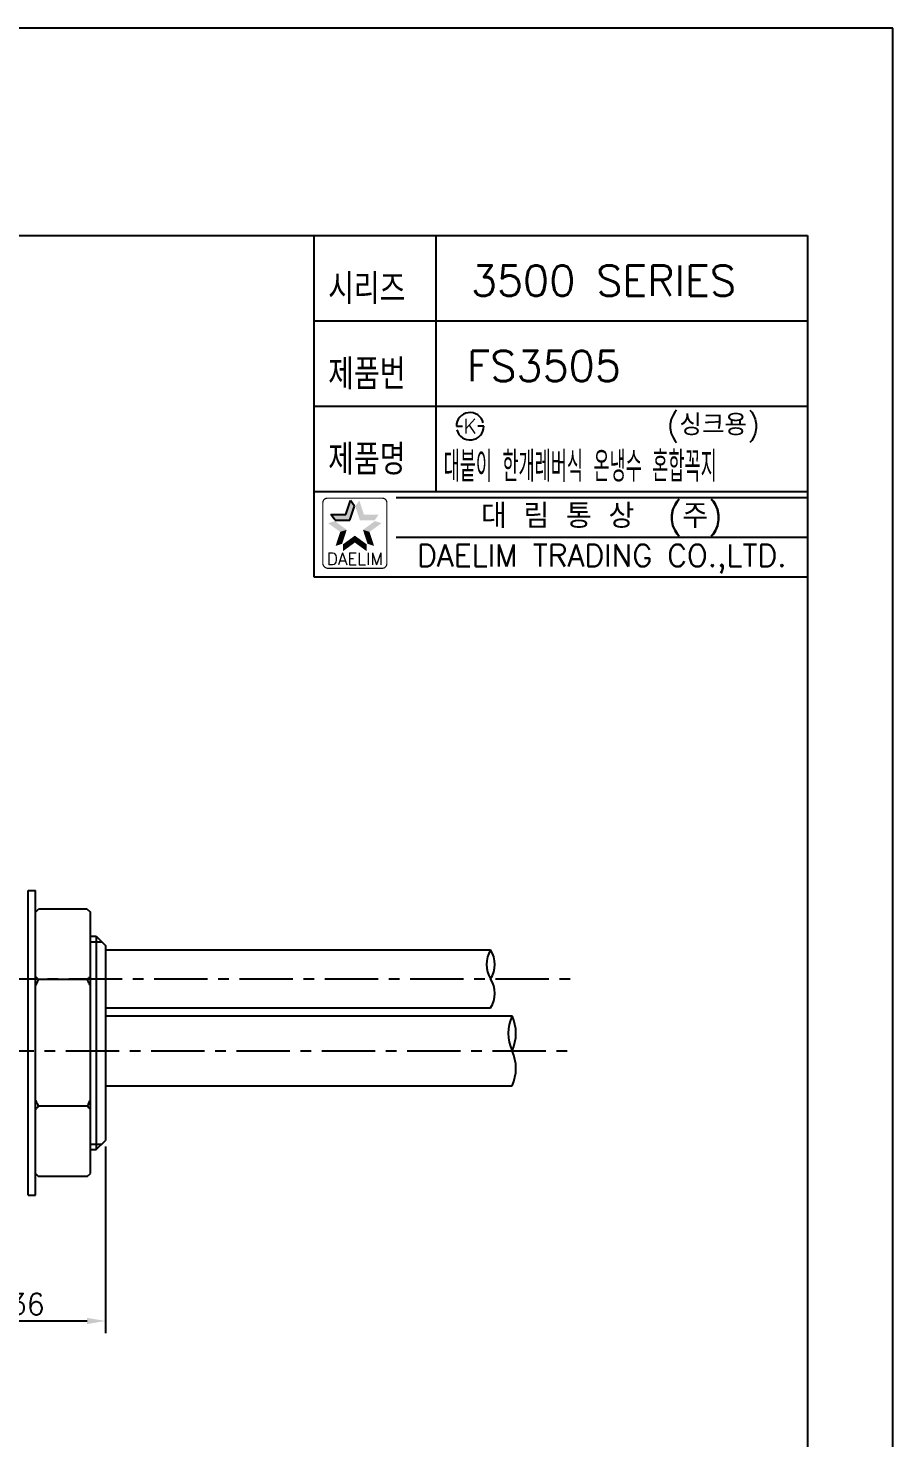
# Model space of a CAD drawing. Extents: x 7888 to 8482, y -4556 to -4136.
# Drawn here: x 8339.7 to 8481.6, y -4367.7 to -4136.4 of the extents above; entities that cross this region are included whole.
import ezdxf
from ezdxf.enums import TextEntityAlignment as Align

# ---------------------------------------------------------------- set-up
doc = ezdxf.new("R2010")
doc.units = 0
doc.header["$LTSCALE"] = 7
doc.header["$MEASUREMENT"] = 0
doc.linetypes.add('CENTER', pattern=[2, 1.25, -0.25, 0.25, -0.25])
doc.layers.get('0').update_dxf_attribs({"color": 2, "linetype": 'CONTINUOUS'})
for name, color, linetype in [('CL', 1, 'CENTER'), ('D', 2, 'CONTINUOUS'), ('DIM', 2, 'CONTINUOUS'), ('DWG', 7, 'CONTINUOUS')]:
    doc.layers.add(name, color=color, linetype=linetype)
doc.styles.add('GHS', font='ROMANS.shx', dxfattribs={"bigfont": 'GHS.shx'})
doc.styles.add('HAN', font='TXT.shx', dxfattribs={"bigfont": 'GHS.shx'})
doc.styles.add('ROMANS', font='romans', dxfattribs={"bigfont": 'GHS.shx'})

# ---------------------------------------------------------------- blocks, each defined once
blk = doc.blocks.new('KS')
at = {"layer": 'D'}
for p, q in [((-2.25, 0), (-1.75, 0)), ((-1.75, 0), (-1.25, 0)), ((1.749999999999972, 0), (1.249999999999972, 0)), ((2.249999999999972, 0), (1.749999999999972, 0))]:
    blk.add_line(p, q, dxfattribs=at)
for start, end in [(15.00000000000001, 179.9999999999999), (195, 3.053332494204976e-13)]:
    blk.add_arc((0, 0), 2.25, start, end, dxfattribs=at)
at = {"layer": 'D', "style": 'HAN'}
blk.add_text('K', height=2.394, dxfattribs=at).set_placement((0, 0), align=Align.MIDDLE)
blk = doc.blocks.new('BORDER')
for p, q in [((1.00000000000004, 1.00000000000004), (0, 1.00000000000004)), ((1.00000000000004, 0), (1.00000000000004, 1.00000000000004))]:
    blk.add_line(p, q)
blk = doc.blocks.new('양식')
at = {"color": 4}
for p, q in [((1219.000000906221, 385.9999992715987), (1768.000000906221, 385.9999992715987)), ((1768.000000906221, 385.9999992715987), (1768.000000906221, 10.99999927159865))]:
    blk.add_line(p, q, dxfattribs=at)
at = {"color": 7}
for p, q in [((1687.000000906221, 385.9999992715987), (1687.000000906221, 329.9999992715987)), ((1707.000000906221, 385.9999992715987), (1707.000000906221, 343.9999992715987)), ((1687.000000906221, 371.9999992715987), (1768.000000906221, 371.9999992715987)), ((1687.000000906221, 357.9999992715987), (1768.000000906221, 357.9999992715987)), ((1687.000000906221, 343.9999992715987), (1768.000000906221, 343.9999992715987)), ((1687.000000906221, 329.9999992715987), (1768.000000906221, 329.9999992715987))]:
    blk.add_line(p, q, dxfattribs=at)
at = {"color": 2}
for p, q in [((1692.239139367268, 340.1830651738439), (1692.988508956082, 342.4893876205954)), ((1693.653610104466, 341.5739544246774), (1692.988508956082, 342.4893876205954)), ((1689.814128437595, 340.1830651738439), (1692.239139367268, 340.1830651738439)), ((1690.479229585977, 339.2676319779259), (1689.814128437595, 340.1830651738439)), ((1692.904240515651, 339.2676319779259), (1693.653610104466, 341.5739544246774)), ((1690.479229585977, 339.2676319779259), (1692.904240515651, 339.2676319779259))]:
    blk.add_line(p, q, dxfattribs=at)
at = {"color": 2, "linetype": 'Continuous'}
for p, q in [((1700.500000906221, 342.9999992715987), (1768.000000906221, 342.9999992715987)), ((1700.500000906221, 336.4999992715987), (1768.000000906221, 336.4999992715987))]:
    blk.add_line(p, q, dxfattribs=at)
at = {"color": 2, "linetype": 'Continuous', "const_width": 0.2}
for points in [[(1688.477491261805, 342.1345245349023, -0.414213562373095), (1689.227491261805, 342.8845245349023)], [(1689.227491261805, 342.8845245349023), (1698.227491261805, 342.8845245349023, -0.414213562373095), (1698.977491261805, 342.1345245349023, 0.04339638061519575)], [(1688.477491261805, 332.1345245349023), (1688.477491261805, 342.1345245349023, -1)], [(1698.977491261805, 342.1345245349023), (1698.977491261805, 332.1345245349023, -0.414213562373095), (1698.227491261805, 331.3845245349023)], [(1698.227491261805, 331.3845245349023), (1689.477491261805, 331.3845245349023, -0.414213562373095), (1688.477491261805, 332.1345245349023, 0.6723984990454257)]]:
    blk.add_lwpolyline(points, format="xyb", dxfattribs=at)
at = {"color": 2}
for points in [[(1692.239139367268, 340.1830651738439), (1692.904240515651, 339.2676319779259), (1692.988508956082, 342.4893876205954), (1693.653610104466, 341.5739544246774)], [(1694.466473567529, 342.4893876205954), (1693.801372419148, 341.5739544246774), (1695.215843156344, 340.1830651738439), (1694.55074200796, 339.2676319779259)], [(1689.814128437595, 340.1830651738439), (1690.479229585977, 339.2676319779259), (1692.239139367268, 340.1830651738439), (1692.904240515651, 339.2676319779259)], [(1695.215843156344, 340.1830651738439), (1694.55074200796, 339.2676319779259), (1697.640854086018, 340.1830651738439), (1696.975752937635, 339.2676319779259)], [(1691.319287309223, 337.3520516381634), (1692.395443573263, 337.7017160045746), (1689.357412255573, 338.7774372992737), (1690.433568519612, 339.1271016656849)], [(1690.56991772041, 335.0457291914083), (1691.646073984448, 335.3953935578195), (1691.319287309223, 337.3520516381634), (1692.395443573263, 337.7017160045746)], [(1698.097570268038, 338.7774372992737), (1697.021414003999, 339.1271016656849), (1696.135695214387, 337.3520516381634), (1695.059538950349, 337.7017160045746)], [(1696.135695214387, 337.3520516381634), (1695.059538950349, 337.7017160045746), (1696.885064803203, 335.0457291914083), (1695.808908539163, 335.3953935578195)], [(1693.727491261805, 335.6023890505041), (1693.727491261805, 336.7339267095178), (1691.765616208155, 334.1770033893938), (1691.765616208155, 335.3085410484075)], [(1695.689366315456, 334.1770033893938), (1695.689366315456, 335.3085410484075), (1693.727491261805, 335.6023890505041), (1693.727491261805, 336.7339267095178)]]:
    blk.add_solid(points, dxfattribs=at)
at = {"xscale": 594, "yscale": 420, "zscale": 594}
blk.add_blockref('BORDER', (1188.000000906221, -7.28401346350438e-07), dxfattribs=at)
at = {"layer": 'DIM', "color": 4}
blk.add_blockref('KS', (1712.632690273427, 354.6818727213642), dxfattribs=at)
at = {"color": 7, "linetype": 'Continuous'}
for s, height, style, p in [('대 림 통 상  (주)', 4, 'GHS', (1734.260345284553, 339.6950947557737)), ('DAELIM TRADING CO.,LTD.', 3.6, 'ROMANS', (1734.260345284553, 332.9277499470529))]:
    blk.add_text(s, height=height, dxfattribs=dict(at, style=style)).set_placement(p, align=Align.MIDDLE)
at = {"color": 2, "linetype": 'Continuous', "style": 'ROMANS'}
blk.add_text('DAELIM', height=2, dxfattribs=at).set_placement((1693.727491261805, 331.9345245349052), align=Align.CENTER)
at = {"layer": 'DIM', "style": 'GHS', "width": 0.8}
for s, p in [('시리즈', (1689.340364370345, 374.7293883961572)), ('제품번', (1689.340364370345, 360.7293883961572)), ('제품명', (1689.340364370345, 346.7293883961572))]:
    blk.add_text(s, height=5, dxfattribs=at).set_placement(p)

msp = doc.modelspace()

# ---------------------------------------------------------------- linework, layer by layer
at = {"color": 7, "linetype": 'Continuous'}
for p, q in [((8349.387612945948, -4292.485009805539), (8341.387612945948, -4292.485009805539)), ((8349.387612945948, -4313.269619496338), (8341.387612945948, -4313.269619496338))]:
    msp.add_line(p, q, dxfattribs=at)
for points in [[(8341.387612945948, -4292.485009805538), (8341.214623417947, -4292.309785726737), (8341.048015242348, -4292.136498952737), (8340.887612945948, -4291.965004041938)], [(8340.887612945948, -4293.525021332738), (8341.048048817547, -4293.181960709337), (8341.214658360148, -4292.835386242137), (8341.387612945948, -4292.485009805538)], [(8349.387612945948, -4292.485009805538), (8349.560602473948, -4292.309785726737), (8349.727210649547, -4292.136498952737), (8349.887612945948, -4291.965004041938)], [(8349.887612945948, -4293.525021332738), (8349.727177074148, -4293.181960709337), (8349.560567531747, -4292.835386242137), (8349.387612945948, -4292.485009805538)], [(8341.387612945948, -4313.269619496337), (8341.214623417947, -4312.919171338737), (8341.048015242348, -4312.572597790737), (8340.887612945948, -4312.229607969137)], [(8340.887612945948, -4313.789625259937), (8341.048048817547, -4313.618094948337), (8341.214658360148, -4313.444807714737), (8341.387612945948, -4313.269619496337)], [(8349.387612945948, -4313.269619496337), (8349.560602473948, -4312.919171338737), (8349.727210649547, -4312.572597790737), (8349.887612945948, -4312.229607969137)], [(8349.887612945948, -4313.789625259937), (8349.727177074148, -4313.618094948337), (8349.560567531747, -4313.444807714737), (8349.387612945948, -4313.269619496337)]]:
    msp.add_spline(points, degree=3, dxfattribs=at)
at = {"layer": 'CL'}
for p, q in [((8262.35736606768, -4292.377433894868), (8428.840638041233, -4292.377433894868)), ((8261.85736606768, -4304.177433894867), (8428.840638041233, -4304.177433894867))]:
    msp.add_line(p, q, dxfattribs=at)
at = {"layer": 'D'}
for p, q in [((8352.35736606768, -4319.877433894868), (8352.35736606768, -4350.501758772097)), ((8319.35736606768, -4348.501758772097), (8349.35736606768, -4348.501758772097))]:
    msp.add_line(p, q, dxfattribs=at)
msp.add_solid([(8349.35736606768, -4348.001758772097), (8349.35736606768, -4349.001758772097), (8352.35736606768, -4348.501758772097)], dxfattribs=at)
at = {"layer": 'DWG'}
for p, q in [((8339.6876111945, -4327.877308809684), (8339.6876111945, -4277.877329805784)), ((8339.6876111945, -4277.877329805784), (8340.887611560802, -4277.877329805784)), ((8340.887611560802, -4327.877308809684), (8340.887611560802, -4277.877329805784)), ((8340.88761294595, -4281.438014650937), (8341.38761294595, -4280.938014650937)), ((8349.387612945948, -4280.938014650938), (8341.38761294595, -4280.938014650937)), ((8349.387612945948, -4280.938014650938), (8349.887612945948, -4281.438014650938)), ((8349.887612945944, -4302.877314650938), (8349.887612945948, -4281.438014650938)), ((8349.887612945946, -4285.377433894868), (8350.85736606768, -4285.377433894868)), ((8350.85736606768, -4285.377433894868), (8350.85736606768, -4320.377433894868)), ((8350.85736606768, -4285.377433894868), (8352.35736606768, -4286.877433894868)), ((8352.35736606768, -4286.877433894868), (8352.35736606768, -4318.877433894868)), ((8352.35736606768, -4287.627433894868), (8415.562845485685, -4287.627433894868)), ((8352.35736606768, -4297.127433894868), (8415.562845485685, -4297.127433894868)), ((8352.35736606768, -4298.427433894867), (8419.074892362994, -4298.427433894867)), ((8349.887612945942, -4324.316614650939), (8349.887612945944, -4302.877314650938)), ((8352.35736606768, -4309.927433894867), (8419.074892362994, -4309.927433894867)), ((8349.887612945942, -4320.377433894868), (8350.85736606768, -4320.377433894868)), ((8350.85736606768, -4320.377433894868), (8352.35736606768, -4318.877433894868)), ((8340.887612945948, -4324.316614650936), (8341.387612945948, -4324.816614650936)), ((8349.387612945946, -4324.816614650936), (8341.387612945948, -4324.816614650936)), ((8349.387612945946, -4324.816614650936), (8349.887612945946, -4324.316614650936)), ((8339.6876111945, -4327.877308809684), (8340.887611560802, -4327.877308809684))]:
    msp.add_line(p, q, dxfattribs=at)
at = {"layer": 'DWG', "color": 2}
for p, q in [((8349.887612945946, -4286.290869260221), (8351.770801433033, -4286.290869260221)), ((8349.887612945942, -4319.490869260222), (8351.743930702325, -4319.490869260222))]:
    msp.add_line(p, q, dxfattribs=at)
at = {"layer": 'DWG', "color": 2, "linetype": 'Continuous'}
for centre, radius, start, end in [((8419.537773070957, -4290.002433894868), 4.630407574733761, 149.1418870538037, 210.8581129461963), ((8411.749692661966, -4290.002433894868), 4.492300018592215, 328.0835262686526, 31.91647373134739), ((8411.749692661966, -4294.752433894868), 4.492300018592215, 328.0835262686526, 31.91647373134739), ((8425.33735609274, -4301.302433894867), 6.890869100946902, 155.3408784471903, 204.6591215528097), ((8413.054395342244, -4301.302433894867), 6.671732112192927, 334.4738764992712, 25.52612350072879), ((8413.054395342244, -4307.052433894867), 6.671732112192927, 334.4738764992712, 25.52612350072879)]:
    msp.add_arc(centre, radius, start, end, dxfattribs=at)

# ---------------------------------------------------------------- block references
at = {"layer": 'DIM'}
msp.add_blockref('양식', (6699.557915902634, -4556.387077348487), dxfattribs=at)

# ---------------------------------------------------------------- texts
at = {"color": 7, "style": 'GHS'}
for s, p in [('3500 SERIES', (8434.064845639965, -4177.808343318819)), ('FS3505', (8424.298762287368, -4191.808343318819))]:
    msp.add_text(s, height=5, dxfattribs=at).set_placement(p, align=Align.MIDDLE)
at = {"style": 'GHS'}
msp.add_text('(싱크용)', height=3.5, dxfattribs=at).set_placement((8444.44081677564, -4203.205904371934))
at = {"style": 'GHS', "width": 0.5}
msp.add_text('대붙이 한개레버식 온냉수 혼합꼭지', height=5, dxfattribs=at).set_placement((8407.85219574479, -4210.825875517989))
at = {"layer": 'D', "insert": (8339.437606311702, -4345.751758772097), "char_height": 3.5, "attachment_point": 5, "style": 'GHS'}
msp.add_mtext('36', dxfattribs=at)

doc.saveas('drawing.dxf')
